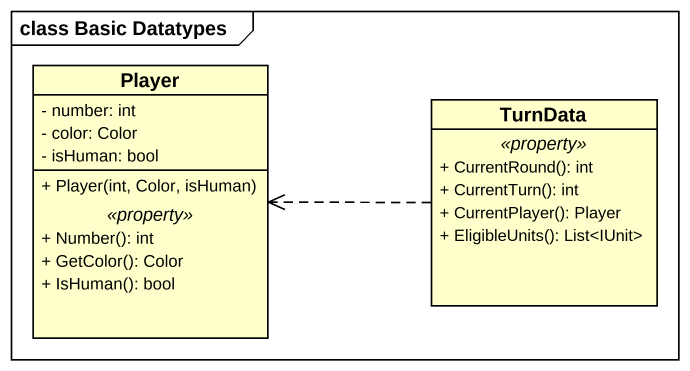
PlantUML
@startuml
mainframe class Basic Datatypes
hide circle
hide empty members
skinparam classAttributeIconSize 0
class Player {
  - number: int
  - color: Color
  - isHuman: bool
  --
  + Player(int, Color, isHuman)
  .. <<property>> ..
  + Number(): int
  + GetColor(): Color
  + IsHuman(): bool
}
class TurnData {
  .. <<property>> ..
  + CurrentRound(): int
  + CurrentTurn(): int
  + CurrentPlayer(): Player
  + EligibleUnits(): List<IUnit>
}
TurnData .left.> Player
@enduml
